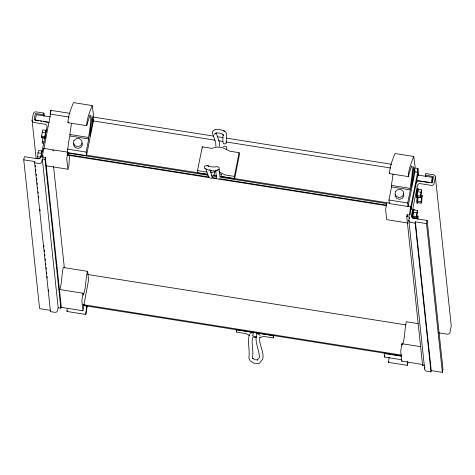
<?xml version="1.0" encoding="UTF-8"?>
<svg xmlns="http://www.w3.org/2000/svg" width="475" height="475" viewBox="0 0 475 475"><rect width="100%" height="100%" fill="white"/><g stroke="black" fill="none" stroke-linecap="round" stroke-linejoin="round"><path stroke-width="0.71" d="M223.024 134.401L222.828 141.918L223.636 143.872L225.874 143.771L226.456 141.752L226.676 133.297L224.806 131.237L220.358 129.681L215.507 129.313L212.717 131.153L212.485 133.243L215.745 142.72L215.858 146.318M44.852 138.581L45.267 133.944L46.301 129.764L46.574 129.966M411.89 217.336L412.822 210.657L413.321 209.137L413.594 209.338M43.753 149.613L50.582 113.804M386.751 203.923L386.715 203.128L385.623 209.76L386.674 219.628L408.084 223.09M252.433 337.891L252.094 342.196L252.884 352.385L252.54 357.574L253.11 358.898L252.563 358.097L255.235 359.771L257.759 359.854M259.908 337.096C258.281 344.737 264.765 351.726 262.645 359.379L259.207 363.494L254.125 363.322L250.07 360.78L248.882 358.013C249.993 350.099 247.327 342.113 249.381 334.269M40.791 157.338L41.687 151.887L42.186 150.367L42.459 150.569M67.07 308.904L66.993 311.457L85.749 314.426L87.448 305.354M39.668 158.43L37.578 158.104L37.964 152.843L38.659 150.474L42.144 151.014M41.545 136.052L42.78 129.871L46.259 130.411L45.024 136.592L41.545 136.052L41.693 137.501L45.178 138.041M43.694 143.408L42.305 143.195L42.691 137.934L44.781 138.261M41.972 151.608L40.909 157.195L37.424 156.655M412.716 216.072L413.951 209.891L417.43 210.455L417.584 211.903L416.349 218.084L412.87 217.52L412.716 216.072L416.195 216.636L416.349 218.084M416.83 195.468L418.065 189.287L421.545 189.852L421.699 191.3L420.464 197.481L416.985 196.917L416.83 195.468L420.31 196.033L420.464 197.481M422.15 195.546L421.764 200.806L421.07 203.175L417.59 202.611L417.976 197.351L421.456 197.915L422.15 195.546L420.761 195.32M416.195 216.636L417.43 210.455M420.31 196.033L421.545 189.852M417.923 219.503L418.036 216.149L416.646 215.923M421.07 203.175L421.456 197.915M70.039 155.099C68.519 159.743 69.789 164.659 68.014 169.243L66.737 159.262C67.972 151.448 67.664 143.711 69.997 135.975L69.837 134.49L70.787 128.256A17.409 1.811 -81 0 0 71.446 123.31M68.168 154.048L67.771 155.23L67.83 152.635L86.515 155.604L86.135 152.059L88.754 138.949L88.599 137.465L89.543 131.231A17.409 1.811 -81 0 0 90.796 118.934L90.458 115.182L89.894 115.17L86.711 125.679L67.955 122.71C68.073 115.959 70.9 108.894 73.441 102.606L92.198 105.575L93.516 115.413L92.797 121.986L93.349 119.385M415.019 171.511L408.072 206.524L389.316 203.549L388.942 200.011L391.56 186.895L391.4 185.41L392.344 179.176A17.409 1.811 -81 0 0 393.009 174.224M408.072 206.524L407.698 202.979L410.317 189.869L410.157 188.385L411.107 182.151A17.409 1.811 -81 0 0 412.359 169.854L412.021 166.102L411.451 166.09L408.274 176.599L389.518 173.63C389.637 166.879 392.463 159.814 395.004 153.526L413.761 156.495L415.079 166.327L414.36 172.906L414.912 170.305M86.848 305.781L85.749 314.426M389.084 357.117L388.556 362.378L407.312 365.346L407.978 362.383M407.615 361.439L407.312 365.346M257.1 332.892C253.727 341.335 259.409 349.244 259.386 357.616L257.236 360.187M50.724 310.377L39.597 308.619L23.75 159.82L24.373 156.685L37.846 158.816L39.835 158.317L41.022 156.744L47.072 126.475L46.693 125.097L45.434 124.284L33.713 122.425L32.46 121.618L32.074 120.234L33.446 113.371L34.343 112.189L35.833 111.815L43.872 113.086L44.187 116.037M43.718 116.12L43.872 113.086M58.17 307.693L60.848 308.121L45 159.321L42.322 158.893L58.17 307.693L57.546 310.816L56.656 311.992L55.165 312.372L50.475 311.63L34.622 162.83L34.871 161.577L23.75 159.82M42.322 158.893L41.699 162.017L40.803 163.192L39.312 163.572L34.622 162.83M42.982 155.592L42.697 157.023L45.374 157.445L61.222 306.244L60.848 308.121M45 159.321L45.374 157.445M73.91 143.682L73.637 145.071L75.127 147.499L77.959 148.449L80.821 147.47L82.359 145.018L81.985 142.945M93.456 120.591L86.515 155.604M207.652 174.462L197.784 172.9L197.535 170.561L202.273 146.834L211.708 148.331L217.17 146.989L222.781 147.731L229.68 151.175L239.121 152.671L239.37 155.01L234.626 178.737L220.531 176.504M214.712 171.873L213.993 175.465L213.94 174.954M221.166 175.732L221.457 174.283M226.373 149.655L226.812 147.482L226.51 146.621L224.337 146.104L223.292 146.638M234.626 178.737L234.377 176.391L239.121 152.671M249.47 335.475L245.908 333.587L236.473 332.096L236.758 330.659M252.92 335.006L253.496 332.126M259.789 337.44L263.88 336.437L273.321 337.927L273.891 335.053M395.473 194.602L395.194 195.991L396.684 198.419L399.522 199.363L402.378 198.384L403.922 195.938L403.548 193.859M424.614 365.72L422.608 365.4L406.76 216.6L407.134 214.73L409.812 215.151L418.048 173.951L418.19 175.299M411.166 208.365L410.774 209.54L410.845 206.494L417.169 174.853L417.709 170.163L417.216 172.211L414.283 171.748M431.235 370.631L442.362 372.394L426.508 223.594L415.387 221.837L431.235 370.631L430.985 371.883L426.301 371.141L425.042 370.328L424.662 368.95L408.815 220.151L409.438 217.027L406.76 216.6M401.903 359.795L384.59 357.052L384.869 355.674M413.03 218.346L413.292 217.016M417.276 197.078L416.652 201.198L416.866 203.247M417.947 197.184L417.317 201.305L417.537 203.353L417.869 202.344M430.985 371.883L415.138 223.084L415.387 221.837M425.57 176.587L425.725 173.553L433.764 174.83L435.017 175.637L435.403 177.021L451.25 325.82L449.878 332.684L448.988 333.866L447.492 334.24L438.698 332.85M431.157 182.97L432.28 177.353L417.644 175.037M435.403 177.021L434.031 183.884L433.135 185.066L431.644 185.44L419.918 183.588L418.428 183.962L417.537 185.137L411.487 215.407L411.997 217.247L413.672 218.328L427.138 220.459L442.985 369.259L442.362 372.394M426.508 223.594L427.138 220.459M422.608 365.4L422.857 364.153M424.662 368.95L424.911 367.697M59.618 289.993C62.201 282.631 61.435 274.859 63.335 267.455L87.673 271.379L88.587 279.983L83.772 305.716M402.616 344.31C405.205 336.947 404.439 329.169 406.333 321.765L418.024 323.617M50.593 112.029L50.101 114.077L69.148 117.093M58.918 289.412L83.036 293.229L81.807 300.723L82.982 310.763L84.063 304.997M420.915 346.732L401.915 343.728L400.692 351.221L401.743 361.089L423.053 364.616M41.693 137.501L42.043 136.319M411.184 208.287L410.822 209.528C411.19 202.243 409.302 213.328 409.872 214.842M416.985 196.917L417.335 195.73M418.036 216.149L417.341 218.518L413.862 217.954M66.993 311.457L67.26 310.579M388.556 362.378L388.823 361.499M67.955 122.71L68.222 121.855M389.518 173.63L389.785 172.775M417.264 196.65L416.931 197.659L417.074 192.82L418.107 188.64L418.38 188.842M413.149 217.253L412.817 218.263L412.959 213.423L413.986 209.243L414.265 209.445M87.453 271.272C85.506 279.122 86.278 287.423 83.279 295.141L83.036 293.229M401.862 361.261L402.082 360.715M92.198 105.575C89.662 111.862 86.836 118.934 86.711 125.679M413.761 156.495C411.219 162.783 408.393 169.848 408.274 176.599M416.237 183L417.252 181.201L418.742 180.821L432.303 182.762L433.538 176.605L425.416 175.115M69.89 113.347L50.837 110.331L50.101 114.077M415.025 167.996L417.952 168.465L417.216 172.211M215.62 133.238L214.593 134.223L216.659 132.857L219.67 133.095L222.484 134.087L223.85 135.589M210.657 172.841L214.237 171.766L215.775 171.766M43.712 148.817L42.637 154.601L42.851 157.558M216.701 170.252L218.874 169.67L215.947 170.596M210.383 171.214L212.426 170.709L216.036 171.137M250.088 333.361L252.492 332.832L252.433 332.322L236.223 329.757L236.473 332.096M256.613 336.722L255.075 336.722L252.178 335.552M211.648 170.424L208.329 169.973L204.381 168.263L204.773 166.054L208.234 165.472L208.679 166.493M42.085 132.24L45.564 132.78M42.15 141.746L44.24 142.072M37.964 152.843L41.45 153.383M38.57 158.537L39.965 158.751M93.337 117.058L213.513 136.088M217.176 136.669L223.042 137.596M226.706 138.178L391.578 164.285M92.601 120.81L214.973 140.184M218.637 140.766L223.03 141.461M225.963 141.924L390.836 168.031M43.557 114.647L35.358 113.555L34.129 119.712L47.607 122.051L48.866 122.865M50.261 116.862L36.361 114.659L35.233 120.276L38.897 120.858M40.357 121.089L41.824 121.321M43.284 121.552L49.139 122.479M416.522 180.654L428.961 182.626M69.837 134.49L88.599 137.465M391.4 185.41L410.157 188.385M69.997 135.975L88.754 138.949M391.56 186.895L410.317 189.869M67.379 149.091L86.135 152.059M388.942 200.011L407.698 202.979M197.535 170.561L206.969 172.051M234.377 176.391L224.942 174.901L219.005 171.754M43.73 148.36L68.643 152.309M86.23 155.093L207.866 174.355M213.732 175.281L216.659 175.75M221.059 176.445L389.595 203.134M407.912 206.031L410.845 206.494M52.612 150.634L54.079 150.866M68.002 153.075L207.961 175.233M213.091 176.047L216.754 176.629M220.418 177.211L386.757 203.549M67.794 154.654L209.214 177.05M212.147 177.513L216.541 178.208M219.474 178.677L386.543 205.129M67.883 155.224L210.039 177.733M211.506 177.971L386.638 205.699M415.138 223.084L410.447 222.342L409.195 221.528L408.815 220.151M46.087 165.769L68.014 169.243M87.638 274.497L405.983 324.906M83.083 304.665L401.838 355.14M83.131 305.449L401.886 355.923M401.529 356.25L384.216 353.513L384.59 357.052M252.807 337.03L256.821 337.672M60.325 307.177L82.982 310.763M417.371 191.657L420.85 192.221M417.436 201.162L420.915 201.727M413.256 212.26L416.735 212.824M211.993 175.216L211.523 175.085L212.402 177.098L209.825 169.569M210.74 178.63L211.535 178.838M223.363 130.732L224.806 131.237M207.064 165.739C210.158 166.683 213.827 167.55 216.962 166.594L219.04 167.408L219.978 176.813M219.325 173.274L221.297 174.527M417.709 188.735L417.436 188.533L416.403 192.713L416.26 197.558M260.193 335.647L259.51 334.851L256.91 333.533L256.856 333.022L273.072 335.588L273.321 337.927M216.137 132.745L219.313 141.995L219.456 146.312M205.788 168.678L208.828 177.561M401.915 343.728L402.082 344.998M432.28 177.353L432.832 182.495M417.952 168.465L418.713 175.708M418.065 189.287L418.22 190.736M415.738 185.499L415.892 186.93M409.438 217.027L409.593 218.5M407.134 214.73L407.289 216.202M202.273 146.834L202.398 148.004M50.837 110.331L50.962 111.494M53.515 166.119L64.345 267.775M32.074 120.234L36.159 158.543M35.263 165.264L35.423 166.737M35.738 169.682L35.892 171.154M36.207 174.099L36.361 175.578M36.676 178.523L36.836 179.995M37.151 182.94L37.305 184.413M37.62 187.364L37.774 188.836M38.089 191.781L38.249 193.254M38.558 196.199L38.718 197.677M39.971 209.463L40.132 210.936M43.819 245.557L43.973 247.03M44.288 249.975L44.448 251.447M44.757 254.392L44.917 255.871M45.232 258.816L45.386 260.288M45.701 263.233L45.855 264.706M46.17 267.657L46.33 269.129M46.645 272.074L46.799 273.547M47.114 276.492L47.268 277.964M48.527 289.756L48.682 291.228M215.733 170.525L216.463 177.775M92.607 119.445L91.847 126.19L89.656 136.355L92.103 115.817L92.607 119.445M414.17 170.365L413.41 177.11L411.213 187.275L413.666 166.737L414.17 170.365M73.993 140.475L73.441 143.248L74.931 145.677L77.769 146.627L80.625 145.647L82.163 143.201L81.664 140.428L79.367 138.629L76.332 138.647L73.993 140.475M395.556 191.389L395.004 194.168L396.494 196.597L399.327 197.547L402.188 196.567L403.726 194.115L403.228 191.348L400.924 189.549L397.896 189.567L395.556 191.389"/></g></svg>
